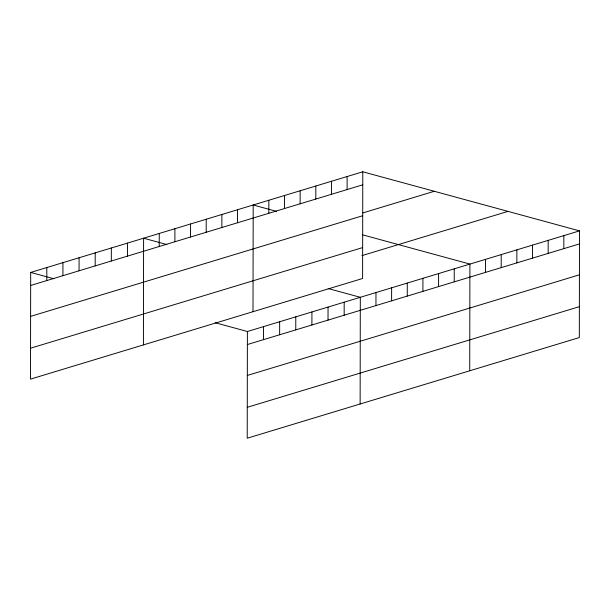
<?xml version="1.0" encoding="UTF-8"?>
<svg xmlns="http://www.w3.org/2000/svg" width="610" height="610" viewBox="0 0 610 610"><rect width="100%" height="100%" fill="white"/><g stroke="black" fill="none" stroke-linecap="round" stroke-linejoin="round"><path stroke-width="0.91" d="M362.782 171.784L30.683 272.426L30.5 379.123L362.599 278.488L362.782 171.784L579.5 230.877L579.317 337.574L247.218 438.216L247.401 331.512L579.5 230.877M46.795 280.569L46.817 267.538M62.921 275.682L62.944 262.651M79.056 270.794L79.079 257.755M95.183 265.907L95.206 252.868M111.317 261.019L111.34 247.98M127.444 256.124L127.467 243.093M143.411 344.909L143.602 238.205L166.843 244.541M159.233 246.493L159.256 233.462M174.887 241.751L174.91 228.719M190.549 237.008L190.572 223.977M206.203 232.265L206.226 219.226M221.857 227.515L221.88 214.484M237.511 222.772L237.534 209.741M253.005 311.695L253.196 204.998L276.437 211.335M263.505 339.656L263.528 326.625M268.827 213.287L268.85 200.255M279.639 334.768L279.662 321.737M284.481 208.544L284.504 195.505M295.766 329.88L295.789 316.849M300.135 203.793L300.158 190.762M311.901 324.993L311.923 311.962M315.797 199.051L315.82 186.019M328.027 320.105L328.05 307.074M331.451 194.308L331.474 181.277M344.162 315.217L344.185 302.186M347.105 189.565L347.128 176.534M360.129 403.995L360.312 297.299L328.134 288.522M375.951 305.587L375.973 292.556M391.605 300.844L391.628 287.806M407.259 296.094L407.282 283.063M422.913 291.351L422.936 278.32M438.575 286.608L438.598 273.577M454.229 281.866L454.252 268.835M469.723 370.788L469.906 264.084L362.851 234.896M485.537 272.373L485.56 259.341M501.199 267.63L501.222 254.599M516.853 262.887L516.876 249.856M532.507 258.144L532.53 245.113M548.161 253.402L548.184 240.363M563.823 248.651L563.846 235.62M30.66 285.457L362.759 184.822M362.981 212.898L434.305 191.288M30.607 316.369L362.706 215.726M30.553 348.211L362.653 247.576M361.86 255.659L507.985 211.38M247.378 344.543L579.477 243.908M247.325 375.455L579.424 274.82M247.271 407.305L579.37 306.67M30.683 272.426L53.932 278.762M215.216 322.736L247.401 331.512"/></g></svg>
